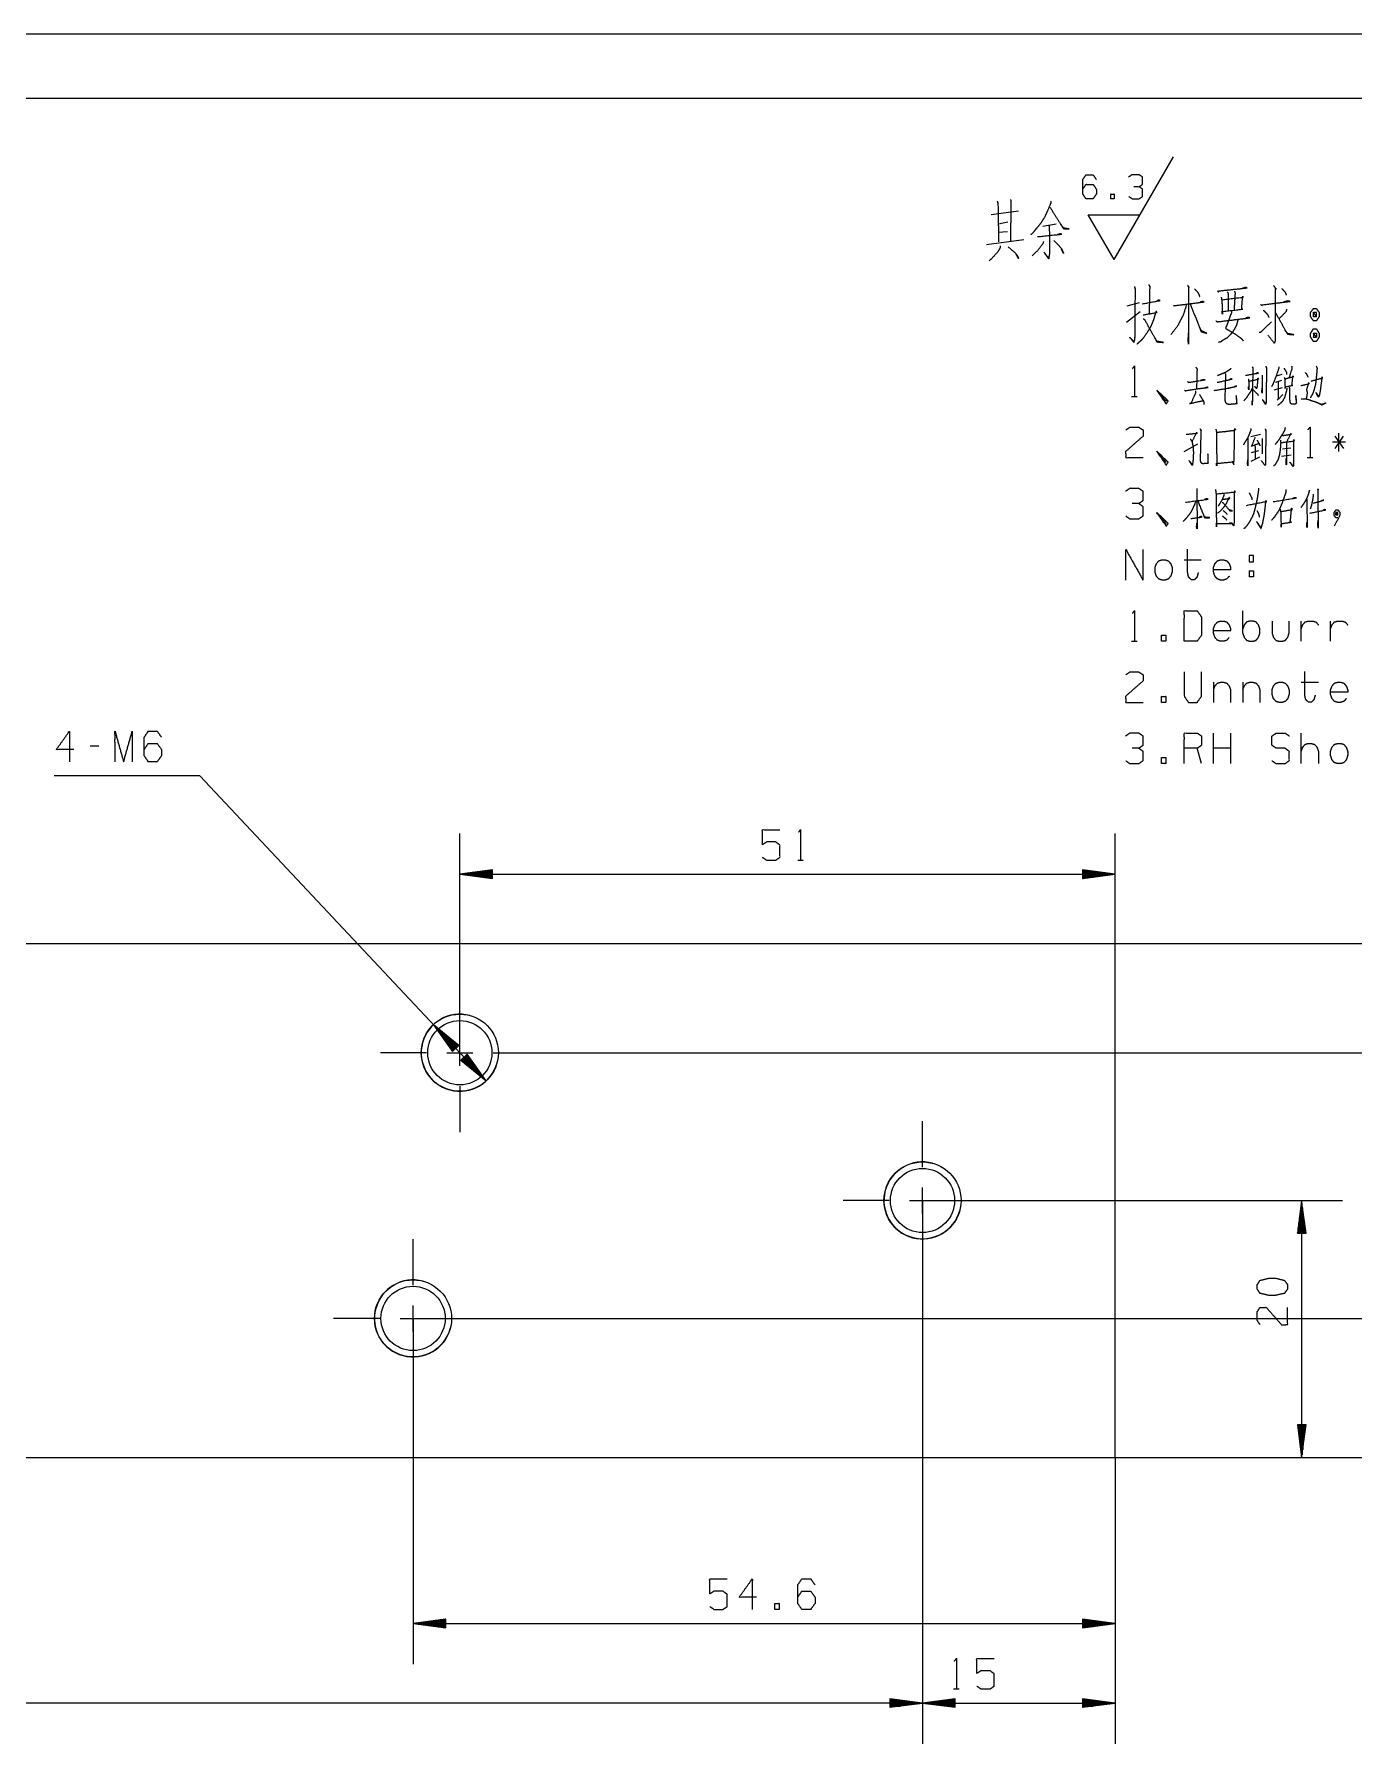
# Model space of a CAD drawing. Header units: millimetres. Extents: x 0 to 420, y 0 to 297.
# Drawn here: x 261.2 to 363.9, y 163.9 to 297 of the extents above; entities that cross this region are included whole.
import ezdxf

# ---------------------------------------------------------------- set-up
doc = ezdxf.new("R2010")
doc.units = ezdxf.units.MM
doc.layers.add('1', color=7, linetype='Continuous', true_color=0xffffff)

msp = doc.modelspace()

# ---------------------------------------------------------------- linework, layer by layer
at = {"layer": '1', "color": 132, "linetype": 'Continuous', "lineweight": 18}
for p, q in [((420, 297), (0, 297)), ((415, 292), (25, 292))]:
    msp.add_line(p, q, dxfattribs=at)
at = {"layer": '1', "color": 43, "linetype": 'Continuous', "lineweight": 18}
for p, q in [((345.26, 279.45), (349.88, 287.45)), ((343.25, 282.95), (347.28, 282.95)), ((345.26, 279.45), (343.25, 282.95))]:
    msp.add_line(p, q, dxfattribs=at)
at = {"layer": '1', "color": 95, "linetype": 'Continuous', "lineweight": 18}
for p, q in [((335.69, 282.96), (337.82, 283.26)), ((336.28, 282.25), (336.99, 282.4)), ((340.75, 282.21), (339.72, 282.03)), ((335.35, 280.64), (338.24, 281.01)), ((336.25, 281.58), (336.97, 281.65)), ((346.29, 275.86), (347.24, 276.12)), ((346.24, 274.59), (347.3, 275.41)), ((357.91, 270.42), (358.34, 270.55)), ((358.35, 269.47), (357.7, 269.3)), ((357.84, 269.92), (358.32, 270.07)), ((346.63, 268.8), (347.06, 268.8)), ((350.73, 264.51), (351.79, 265.11)), ((355.9, 265.69), (356.66, 265.86)), ((356.78, 265.54), (356.78, 264.34)), ((363.28, 265.24), (362.27, 265.24)), ((362.45, 265.71), (363.12, 264.76)), ((363.1, 265.71), (362.45, 264.76)), ((362.76, 264.51), (362.76, 265.94)), ((355.92, 263.76), (356.61, 264.11)), ((355.95, 264.44), (356.52, 264.59)), ((358.3, 264.16), (359.04, 264.26)), ((359.01, 264.79), (358.37, 264.69)), ((360.29, 264.04), (360.72, 264.04)), ((350.73, 256.09), (352.05, 256.09)), ((355.78, 255.24), (356.11, 255.24)), ((355.78, 255.24), (355.78, 254.76)), ((355.28, 250.37), (355.28, 252.12)), ((359.83, 249.75), (359.83, 251.32)), ((362.11, 249.75), (362.11, 251.32)), ((346.63, 249.75), (347.06, 249.75)), ((353, 246.56), (353, 244.99)), ((355.28, 246.56), (355.28, 244.99)), ((359.83, 246.56), (361.16, 246.56)), ((353, 240.22), (353, 242.6)), ((354.35, 240.22), (354.35, 242.6)), ((359.83, 240.22), (359.83, 242.6)), ((266.26, 241.57), (265.59, 241.57)), ((352.07, 240.22), (351.74, 241.42)), ((354.35, 241.42), (353, 241.42)), ((320.66, 232.7), (321.08, 232.7)), ((332.78, 168.2), (333.21, 168.2))]:
    msp.add_line(p, q, dxfattribs=at)
at = {"layer": '1', "color": 13, "linetype": 'Continuous', "lineweight": 18}
for p, q in [((274.12, 239.28), (262.8, 239.28)), ((296.42, 215.53), (274.12, 239.28)), ((294.36, 217.72), (294.36, 234.79)), ((345.36, 226.22), (345.36, 234.79)), ((296.9, 231.95), (294.36, 231.61)), ((294.36, 231.61), (296.9, 231.28)), ((294.36, 231.61), (345.36, 231.61)), ((296.9, 231.64), (294.56, 231.64)), ((296.9, 231.59), (294.56, 231.59)), ((296.9, 231.69), (294.94, 231.69)), ((296.9, 231.74), (295.33, 231.74)), ((296.9, 231.79), (295.71, 231.79)), ((296.9, 231.84), (296.1, 231.84)), ((296.9, 231.89), (296.49, 231.89)), ((296.9, 231.94), (296.87, 231.94)), ((296.9, 231.94), (296.87, 231.94)), ((296.9, 231.28), (296.9, 231.95)), ((342.82, 231.95), (342.82, 231.28)), ((345.36, 231.61), (342.82, 231.95)), ((342.82, 231.94), (342.85, 231.94)), ((342.82, 231.94), (342.85, 231.94)), ((342.82, 231.89), (343.24, 231.89)), ((342.82, 231.84), (343.63, 231.84)), ((342.82, 231.79), (344.01, 231.79)), ((342.82, 231.74), (344.4, 231.74)), ((342.82, 231.69), (344.78, 231.69)), ((342.82, 231.64), (345.17, 231.64)), ((342.82, 231.28), (345.36, 231.61)), ((342.82, 231.59), (345.17, 231.59)), ((296.9, 231.54), (294.94, 231.54)), ((296.9, 231.49), (295.33, 231.49)), ((296.9, 231.43), (295.71, 231.43)), ((296.9, 231.38), (296.1, 231.38)), ((296.9, 231.33), (296.49, 231.33)), ((296.9, 231.28), (296.87, 231.28)), ((296.9, 231.28), (296.87, 231.28)), ((342.82, 231.54), (344.78, 231.54)), ((342.82, 231.49), (344.4, 231.49)), ((342.82, 231.43), (344.01, 231.43)), ((342.82, 231.38), (343.63, 231.38)), ((342.82, 231.33), (343.24, 231.33)), ((342.82, 231.28), (342.85, 231.28)), ((342.82, 231.28), (342.85, 231.28)), ((345.36, 226.22), (381.18, 226.22)), ((294.29, 218.28), (292.31, 219.9)), ((292.31, 219.9), (293.8, 217.82)), ((294.03, 218.04), (292.42, 219.75)), ((294.07, 218.07), (292.46, 219.78)), ((293.99, 218), (292.65, 219.43)), ((294.1, 218.11), (292.76, 219.53)), ((293.96, 217.97), (292.88, 219.11)), ((294.14, 218.14), (293.06, 219.29)), ((293.92, 217.93), (293.1, 218.8)), ((293.88, 217.9), (293.33, 218.48)), ((294.18, 218.17), (293.36, 219.04)), ((294.21, 218.21), (293.66, 218.8)), ((293.8, 217.82), (294.29, 218.28)), ((294.25, 218.24), (293.97, 218.55)), ((294.29, 218.28), (294.27, 218.3)), ((294.29, 218.28), (294.27, 218.3)), ((293.84, 217.86), (293.56, 218.17)), ((293.81, 217.83), (293.79, 217.85)), ((293.81, 217.83), (293.79, 217.85)), ((294.92, 217.61), (294.43, 217.15)), ((294.43, 217.15), (296.42, 215.53)), ((294.44, 217.16), (294.46, 217.13)), ((294.44, 217.16), (294.46, 217.13)), ((294.47, 217.19), (294.76, 216.89)), ((294.51, 217.23), (295.06, 216.64)), ((294.55, 217.26), (295.36, 216.39)), ((294.59, 217.3), (295.66, 216.15)), ((294.62, 217.33), (295.96, 215.9)), ((294.66, 217.36), (296.27, 215.65)), ((294.7, 217.4), (296.3, 215.69)), ((294.73, 217.43), (296.08, 216)), ((294.77, 217.47), (295.85, 216.32)), ((294.81, 217.5), (295.62, 216.64)), ((294.84, 217.54), (295.39, 216.95)), ((294.88, 217.57), (295.17, 217.27)), ((294.92, 217.61), (294.94, 217.58)), ((294.92, 217.61), (294.94, 217.58)), ((296.42, 215.53), (294.92, 217.61)), ((300.54, 217.72), (373.04, 217.72)), ((330.36, 206.22), (330.36, 163.93)), ((330.36, 206.22), (330.36, 163.93)), ((330.36, 206.22), (363.04, 206.22)), ((359.86, 206.22), (359.53, 203.68)), ((359.74, 203.68), (359.74, 205.25)), ((359.79, 203.68), (359.79, 205.64)), ((359.84, 203.68), (359.84, 206.02)), ((360.2, 203.68), (359.86, 206.22)), ((359.86, 206.22), (359.86, 186.22)), ((359.89, 203.68), (359.89, 206.02)), ((359.94, 203.68), (359.94, 205.64)), ((359.99, 203.68), (359.99, 205.25)), ((359.53, 203.68), (359.53, 203.71)), ((359.53, 203.68), (359.53, 203.71)), ((359.53, 203.68), (360.2, 203.68)), ((359.59, 203.68), (359.59, 204.1)), ((359.64, 203.68), (359.64, 204.48)), ((359.69, 203.68), (359.69, 204.87)), ((360.04, 203.68), (360.04, 204.87)), ((360.09, 203.68), (360.09, 204.48)), ((360.14, 203.68), (360.14, 204.1)), ((360.19, 203.68), (360.19, 203.71)), ((360.19, 203.68), (360.19, 203.71)), ((290.72, 197.04), (290.72, 170.12)), ((290.72, 197.04), (373.04, 197.04)), ((290.72, 197.04), (372.9, 197.04)), ((359.53, 188.76), (359.53, 188.73)), ((359.53, 188.76), (359.53, 188.73)), ((359.53, 188.76), (359.86, 186.22)), ((360.2, 188.76), (359.53, 188.76)), ((359.59, 188.76), (359.59, 188.34)), ((359.64, 188.76), (359.64, 187.95)), ((359.69, 188.76), (359.69, 187.57)), ((359.74, 188.76), (359.74, 187.18)), ((359.79, 188.76), (359.79, 186.8)), ((359.84, 188.76), (359.84, 186.41)), ((359.86, 186.22), (360.2, 188.76)), ((359.89, 188.76), (359.89, 186.41)), ((359.94, 188.76), (359.94, 186.8)), ((359.99, 188.76), (359.99, 187.18)), ((360.04, 188.76), (360.04, 187.57)), ((360.09, 188.76), (360.09, 187.95)), ((360.14, 188.76), (360.14, 188.34)), ((360.19, 188.76), (360.19, 188.73)), ((360.19, 188.76), (360.19, 188.73)), ((345.36, 186.22), (345.36, 170.12)), ((345.36, 186.22), (345.36, 163.93)), ((345.36, 186.22), (372.9, 186.22)), ((345.36, 186.22), (363.04, 186.22)), ((345.36, 186.22), (381.18, 186.22)), ((293.26, 173.63), (290.72, 173.3)), ((290.72, 173.3), (293.26, 172.96)), ((290.72, 173.3), (345.36, 173.3)), ((293.26, 173.32), (290.91, 173.32)), ((293.26, 173.27), (290.91, 173.27)), ((293.26, 173.37), (291.3, 173.37)), ((293.26, 173.22), (291.3, 173.22)), ((293.26, 173.42), (291.68, 173.42)), ((293.26, 173.17), (291.68, 173.17)), ((293.26, 173.47), (292.07, 173.47)), ((293.26, 173.12), (292.07, 173.12)), ((293.26, 173.52), (292.45, 173.52)), ((293.26, 173.07), (292.45, 173.07)), ((293.26, 173.58), (292.84, 173.58)), ((293.26, 173.02), (292.84, 173.02)), ((293.26, 173.63), (293.23, 173.63)), ((293.26, 173.63), (293.23, 173.63)), ((293.26, 172.96), (293.26, 173.63)), ((342.82, 173.63), (342.85, 173.63)), ((342.82, 173.63), (342.85, 173.63)), ((342.82, 173.63), (342.82, 172.96)), ((345.36, 173.3), (342.82, 173.63)), ((342.82, 173.58), (343.24, 173.58)), ((342.82, 173.52), (343.63, 173.52)), ((342.82, 173.47), (344.01, 173.47)), ((342.82, 173.42), (344.4, 173.42)), ((342.82, 173.37), (344.78, 173.37)), ((342.82, 173.32), (345.17, 173.32)), ((342.82, 172.96), (345.36, 173.3)), ((342.82, 173.27), (345.17, 173.27)), ((342.82, 173.22), (344.78, 173.22)), ((342.82, 173.17), (344.4, 173.17)), ((342.82, 173.12), (344.01, 173.12)), ((342.82, 173.07), (343.63, 173.07)), ((342.82, 173.02), (343.24, 173.02)), ((293.26, 172.97), (293.23, 172.97)), ((293.26, 172.97), (293.23, 172.97)), ((342.82, 172.97), (342.85, 172.97)), ((342.82, 172.97), (342.85, 172.97)), ((330.36, 167.1), (183.36, 167.1)), ((327.82, 167.44), (327.82, 166.77)), ((330.36, 167.1), (327.82, 167.44)), ((327.82, 167.43), (327.85, 167.43)), ((327.82, 167.43), (327.85, 167.43)), ((327.82, 167.38), (328.24, 167.38)), ((327.82, 167.33), (328.63, 167.33)), ((327.82, 167.28), (329.01, 167.28)), ((327.82, 167.23), (329.4, 167.23)), ((327.82, 167.18), (329.78, 167.18)), ((327.82, 167.13), (330.17, 167.13)), ((327.82, 166.77), (330.36, 167.1)), ((327.82, 167.08), (330.17, 167.08)), ((327.82, 167.03), (329.78, 167.03)), ((327.82, 166.98), (329.4, 166.98)), ((327.82, 166.93), (329.01, 166.93)), ((327.82, 166.87), (328.63, 166.87)), ((327.82, 166.82), (328.24, 166.82)), ((327.82, 166.77), (327.85, 166.77)), ((327.82, 166.77), (327.85, 166.77)), ((332.9, 167.44), (330.36, 167.1)), ((330.36, 167.1), (332.9, 166.77)), ((330.36, 167.1), (345.36, 167.1)), ((332.9, 167.13), (330.56, 167.13)), ((332.9, 167.08), (330.56, 167.08)), ((332.9, 167.18), (330.94, 167.18)), ((332.9, 167.03), (330.94, 167.03)), ((332.9, 167.23), (331.33, 167.23)), ((332.9, 166.98), (331.33, 166.98)), ((332.9, 167.28), (331.71, 167.28)), ((332.9, 166.93), (331.71, 166.93)), ((332.9, 167.33), (332.1, 167.33)), ((332.9, 166.87), (332.1, 166.87)), ((332.9, 167.38), (332.49, 167.38)), ((332.9, 166.82), (332.49, 166.82)), ((332.9, 167.43), (332.87, 167.43)), ((332.9, 167.43), (332.87, 167.43)), ((332.9, 166.77), (332.87, 166.77)), ((332.9, 166.77), (332.87, 166.77)), ((332.9, 166.77), (332.9, 167.44)), ((342.82, 167.44), (342.82, 166.77)), ((345.36, 167.1), (342.82, 167.44)), ((342.82, 167.43), (342.85, 167.43)), ((342.82, 167.43), (342.85, 167.43)), ((342.82, 167.38), (343.24, 167.38)), ((342.82, 167.33), (343.63, 167.33)), ((342.82, 167.28), (344.01, 167.28)), ((342.82, 167.23), (344.4, 167.23)), ((342.82, 167.18), (344.78, 167.18)), ((342.82, 167.13), (345.17, 167.13)), ((342.82, 166.77), (345.36, 167.1)), ((342.82, 167.08), (345.17, 167.08)), ((342.82, 167.03), (344.78, 167.03)), ((342.82, 166.98), (344.4, 166.98)), ((342.82, 166.93), (344.01, 166.93)), ((342.82, 166.87), (343.63, 166.87)), ((342.82, 166.82), (343.24, 166.82)), ((342.82, 166.77), (342.85, 166.77)), ((342.82, 166.77), (342.85, 166.77))]:
    msp.add_line(p, q, dxfattribs=at)
at = {"layer": '1', "color": 30, "linetype": 'Continuous', "lineweight": 25}
for p, q in [((159.28, 226.22), (345.36, 226.22)), ((345.36, 186.22), (345.36, 226.22)), ((159.28, 186.22), (345.36, 186.22))]:
    msp.add_line(p, q, dxfattribs=at)
at = {"layer": '1', "color": 252, "linetype": 'Continuous', "lineweight": 18}
for p, q in [((294.36, 220.31), (294.36, 223.89)), ((294.36, 216.71), (294.36, 218.72)), ((291.77, 217.72), (288.19, 217.72)), ((293.36, 217.72), (295.37, 217.72)), ((296.95, 217.72), (300.54, 217.72)), ((294.36, 215.13), (294.36, 211.54)), ((330.36, 208.81), (330.36, 212.39)), ((330.36, 205.21), (330.36, 207.22)), ((327.77, 206.22), (324.19, 206.22)), ((329.36, 206.22), (331.37, 206.22)), ((332.95, 206.22), (336.54, 206.22)), ((330.36, 203.63), (330.36, 200.04)), ((290.72, 199.63), (290.72, 203.21)), ((288.13, 197.04), (284.54, 197.04)), ((289.71, 197.04), (291.72, 197.04)), ((290.72, 196.03), (290.72, 198.04)), ((293.31, 197.04), (296.89, 197.04)), ((290.72, 194.45), (290.72, 190.86))]:
    msp.add_line(p, q, dxfattribs=at)
at = {"layer": '1', "color": 30, "linetype": 'Continuous', "lineweight": 25}
for centre, radius in [((294.36, 217.72), 3), ((294.36, 217.72), 2.5), ((330.36, 206.22), 3), ((330.36, 206.22), 2.5), ((290.72, 197.04), 3), ((290.72, 197.04), 2.5)]:
    msp.add_circle(centre, radius, dxfattribs=at)
at = {"layer": '1', "color": 30, "linetype": 'Continuous', "lineweight": 13}
for centre in [(294.36, 217.72), (330.36, 206.22), (290.72, 197.04)]:
    msp.add_arc(centre, 3, 75, 345, dxfattribs=at)
at = {"layer": '1', "color": 43, "linetype": 'Continuous', "lineweight": 18}
for points, knots in [([(342.83, 284.93), (343.08, 285.31), (343.63, 285.31), (343.89, 284.93), (343.89, 284.56), (343.63, 284.19), (343.08, 284.19), (342.83, 284.56), (342.83, 285.68), (343.08, 286.06), (343.63, 286.06), (343.89, 285.68)], [0, 0, 0.076963, 0.169763, 0.248074, 0.312018, 0.39033, 0.48313, 0.560092, 0.751926, 0.828889, 0.921689, 1, 1]), ([(347.21, 285.13), (347.48, 285.31), (347.48, 285.88), (347.21, 286.06), (346.67, 286.06), (346.4, 285.88)], [0, 0, 0.153872, 0.429849, 0.583721, 0.846128, 1, 1]), ([(346.42, 284.36), (346.67, 284.19), (347.21, 284.19), (347.48, 284.36), (347.48, 284.93), (347.21, 285.13), (346.81, 285.13)], [0, 0, 0.12412, 0.343693, 0.472448, 0.703377, 0.836727, 1, 1]), ([(345.01, 284.19), (345.28, 284.19), (345.28, 284.56), (345.01, 284.56), (345.01, 284.19)], [0, 0, 0.207084, 0.5, 0.707084, 1, 1])]:
    msp.add_open_spline(points, degree=1, knots=knots, dxfattribs=at)
at = {"layer": '1', "color": 95, "linetype": 'Continuous', "lineweight": 18}
for points, knots in [([(336.17, 284.01), (336.23, 283.83), (336.28, 280.83)], [0, 0, 0.060983, 1, 1]), ([(337.21, 284.13), (337.23, 284.01), (337.21, 280.9)], [0, 0, 0.0358, 1, 1]), ([(340.36, 284.01), (340.33, 283.83), (340.09, 283.26), (339.85, 282.74), (339.56, 282.29), (339.22, 281.88), (338.95, 281.54), (338.79, 281.39)], [0, 0, 0.061112, 0.258303, 0.444408, 0.61746, 0.790939, 0.929446, 1, 1]), ([(340.28, 283.53), (341.34, 281.84), (341.76, 281.84), (341.34, 281.91), (341.1, 282.21)], [0, 0, 0.616788, 0.748065, 0.881378, 1, 1]), ([(339.77, 280.86), (339.72, 280.68), (339.32, 280.15), (338.9, 279.74)], [0, 0, 0.134833, 0.590567, 1, 1]), ([(339.3, 281.24), (341.18, 281.43), (341.1, 281.46), (340.83, 281.39)], [0, 0, 0.838832, 0.877817, 1, 1]), ([(340.22, 282.1), (340.25, 280.08), (340.22, 279.78), (340.17, 279.51), (339.8, 280.04), (340.17, 279.59)], [0, 0, 0.530094, 0.608923, 0.679019, 0.847313, 1, 1]), ([(340.59, 280.94), (340.99, 280.53), (341.2, 280.26), (341.34, 279.93), (341.15, 280.3)], [0, 0, 0.338741, 0.538268, 0.752632, 1, 1]), ([(336.41, 280.53), (336.41, 280.38), (336.2, 280.04), (335.72, 279.51), (335.54, 279.36)], [0, 0, 0.100222, 0.366547, 0.84056, 1, 1]), ([(337.02, 280.45), (337.55, 280), (337.76, 279.74), (337.82, 279.55), (337.63, 279.89)], [0, 0, 0.431171, 0.640397, 0.761202, 1, 1]), ([(346.85, 277.36), (346.9, 277.17), (346.87, 273.46), (346.85, 273.2), (346.79, 273.01), (346.48, 273.42), (346.79, 273.09)], [0, 0, 0.036415, 0.730247, 0.779557, 0.81597, 0.913322, 1, 1]), ([(347.96, 277.51), (348.07, 277.32), (348.04, 277.36), (347.99, 275.26)], [0, 0, 0.091198, 0.110644, 1, 1]), ([(350.98, 277.47), (351.08, 277.29), (351.06, 277.36), (351.06, 272.9), (351.03, 273.16), (351.06, 273.76)], [0, 0, 0.038316, 0.05247, 0.846241, 0.89317, 1, 1]), ([(351.53, 277.17), (351.75, 276.95), (351.85, 276.76), (351.93, 276.57)], [0, 0, 0.424578, 0.720345, 1, 1]), ([(353.31, 277.02), (353.38, 276.95), (353.46, 277.02), (355.61, 277.25), (355.51, 277.29), (355.24, 277.21)], [0, 0, 0.039524, 0.079048, 0.859721, 0.900386, 1, 1]), ([(354.07, 276.95), (354.15, 276.8), (354.15, 275.45)], [0, 0, 0.11172, 1, 1]), ([(354.63, 276.99), (354.68, 276.84), (354.6, 275.52)], [0, 0, 0.107933, 1, 1]), ([(357.67, 277.44), (357.89, 277.14), (357.81, 277.17), (357.81, 273.69), (357.81, 273.16), (357.73, 272.94), (357.25, 273.57)], [0, 0, 0.066764, 0.082744, 0.716512, 0.81192, 0.855288, 1, 1]), ([(358.31, 277.21), (358.58, 276.91), (358.66, 276.69)], [0, 0, 0.626515, 1, 1]), ([(347.46, 276.01), (348.86, 276.27), (348.73, 276.31), (348.6, 276.24)], [0, 0, 0.831307, 0.911411, 1, 1]), ([(350.9, 275.94), (350.66, 275.19), (350.63, 275.11), (350.45, 274.77), (350.21, 274.29), (349.68, 273.61)], [0, 0, 0.296669, 0.326658, 0.471845, 0.676437, 1, 1]), ([(349.89, 275.86), (352.25, 276.16), (352.14, 276.2), (351.93, 276.12)], [0, 0, 0.875765, 0.917177, 1, 1]), ([(351.19, 276.01), (352.04, 273.84), (352.49, 273.72), (352.06, 273.91), (351.91, 274.21)], [0, 0, 0.648054, 0.777, 0.905743, 1, 1]), ([(353.6, 276.54), (353.65, 276.27), (353.7, 275.19), (353.65, 275.41), (355.29, 275.6), (355.19, 275.6), (355.27, 276.61), (355.29, 276.5), (353.68, 276.31)], [0, 0, 0.043847, 0.222119, 0.259969, 0.530854, 0.548217, 0.714509, 0.733432, 1, 1]), ([(356.67, 275.97), (356.75, 275.9), (356.83, 275.94), (358.95, 276.2), (358.79, 276.24), (358.47, 276.16)], [0, 0, 0.0387, 0.06983, 0.826421, 0.884281, 1, 1]), ([(356.88, 275.52), (357.2, 275.19), (357.3, 274.96)], [0, 0, 0.650923, 1, 1]), ([(358.68, 275.6), (358.66, 275.41), (358.1, 274.85)], [0, 0, 0.19306, 1, 1]), ([(361.01, 275.64), (360.77, 275.64), (360.56, 275.34), (360.56, 275), (360.77, 274.7), (361.01, 274.7), (361.22, 275), (361.22, 275.34), (361.01, 275.64)], [0, 0, 0.091011, 0.231141, 0.359861, 0.499991, 0.591002, 0.731141, 0.859861, 1, 1]), ([(347.54, 275.15), (348.6, 275.34), (348.54, 275.45), (348.46, 275.22), (348.36, 274.85), (348.23, 274.51), (348.12, 274.25), (347.85, 273.8), (347.51, 273.31), (347.32, 273.12), (347.19, 273.01), (347.03, 272.86)], [0, 0, 0.253335, 0.282591, 0.338729, 0.430406, 0.515703, 0.5823, 0.705162, 0.845606, 0.907671, 0.948565, 1, 1]), ([(347.54, 274.85), (347.62, 274.81), (348.6, 273.05), (349.1, 273.01), (348.62, 273.09), (348.46, 273.31)], [0, 0, 0.026103, 0.624864, 0.77481, 0.918203, 1, 1]), ([(353.17, 274.7), (353.28, 274.62), (353.36, 274.62), (355.82, 274.92), (355.69, 274.96), (355.48, 274.89)], [0, 0, 0.042499, 0.068527, 0.881302, 0.926389, 1, 1]), ([(354.9, 274.77), (354.79, 274.36), (354.66, 274.1), (354.5, 273.84), (354.31, 273.61), (354.05, 273.35), (353.76, 273.2), (353.57, 273.05), (353.38, 273.01)], [0, 0, 0.174012, 0.294161, 0.419571, 0.538732, 0.69116, 0.825159, 0.922647, 1, 1]), ([(354.39, 275.41), (354.39, 275.3), (353.94, 274.1), (354.13, 273.99), (354.63, 273.69), (355.03, 273.42), (355.21, 273.27), (355.32, 273.12)], [0, 0, 0.036334, 0.450296, 0.520381, 0.709724, 0.863606, 0.940675, 1, 1]), ([(356.56, 273.8), (356.67, 273.8), (357.52, 274.62)], [0, 0, 0.082238, 1, 1]), ([(357.81, 275.34), (358.76, 273.65), (359.24, 273.61), (358.79, 273.69), (358.55, 273.95)], [0, 0, 0.600404, 0.748643, 0.89014, 1, 1]), ([(360.77, 275), (361.01, 275), (360.77, 275.34), (360.77, 275)], [0, 0, 0.241169, 0.658908, 1, 1]), ([(361.01, 275), (361.01, 275.34), (360.77, 275.34)], [0, 0, 0.585806, 1, 1]), ([(361.22, 273.72), (361.01, 274.06), (360.77, 274.06), (360.56, 273.72), (360.56, 273.42), (360.77, 273.09), (361.01, 273.09), (361.22, 273.42), (361.22, 273.72)], [0, 0, 0.1492, 0.238515, 0.387707, 0.5, 0.649192, 0.738507, 0.887707, 1, 1]), ([(361.01, 273.72), (360.77, 273.72), (361.01, 273.42), (361.01, 273.72)], [0, 0, 0.258816, 0.674596, 1, 1]), ([(360.77, 273.72), (360.77, 273.42), (361.01, 273.42)], [0, 0, 0.556988, 1, 1]), ([(346.71, 270.97), (346.85, 271.17), (346.85, 268.8)], [0, 0, 0.093493, 1, 1]), ([(351.63, 271.07), (351.75, 270.92), (351.72, 270.95), (351.68, 269.37)], [0, 0, 0.107239, 0.131115, 1, 1]), ([(353.29, 269.92), (353.38, 269.92), (354.44, 270.15), (354.37, 270.17), (354.22, 270.1)], [0, 0, 0.062766, 0.832998, 0.886269, 1, 1]), ([(354.35, 270.97), (354.31, 270.92), (354.21, 270.85), (353.92, 270.67), (353.64, 270.55), (353.31, 270.42)], [0, 0, 0.051391, 0.160431, 0.439624, 0.699195, 1, 1]), ([(353.91, 270.6), (353.94, 270.5), (353.89, 268.97), (353.89, 268.5), (353.92, 268.37), (353.99, 268.27), (354.12, 268.22), (354.22, 268.2), (354.83, 268.25), (354.77, 268.87), (354.79, 268.25), (354.68, 268.22)], [0, 0, 0.023228, 0.357398, 0.461423, 0.48987, 0.51669, 0.545916, 0.569775, 0.701841, 0.839205, 0.976132, 1, 1]), ([(355.49, 270.45), (356.5, 270.62), (356.41, 270.65), (356.34, 270.6)], [0, 0, 0.85142, 0.927903, 1, 1]), ([(355.71, 270.15), (355.74, 269.95), (355.76, 269.32), (355.72, 269.45), (355.74, 269.57)], [0, 0, 0.187284, 0.763817, 0.883594, 1, 1]), ([(355.74, 269.97), (356.52, 270.17), (356.45, 270.22), (356.43, 270.05), (356.41, 269.77), (356.39, 269.6), (356.38, 269.52), (356.34, 269.42), (356.22, 269.57), (356.36, 269.45)], [0, 0, 0.385451, 0.427017, 0.511447, 0.643728, 0.728158, 0.765155, 0.816061, 0.909396, 1, 1]), ([(356.02, 271.1), (356.08, 271.02), (356.06, 271.05), (356.02, 268.15), (356.01, 268.27), (356.02, 268.47)], [0, 0, 0.027426, 0.036573, 0.902374, 0.940059, 1, 1]), ([(356.78, 270.45), (356.8, 270.35), (356.78, 269.05), (356.77, 269.2), (356.78, 269.47)], [0, 0, 0.055544, 0.766657, 0.849274, 1, 1]), ([(357.07, 271.15), (357.14, 271), (357.12, 271.02), (357.1, 268.37), (357.07, 268.22), (357.05, 268.17), (356.82, 268.55), (357.05, 268.22)], [0, 0, 0.042614, 0.050476, 0.73147, 0.771074, 0.7847, 0.897718, 1, 1]), ([(358.09, 271.12), (358.07, 270.95), (357.81, 270.22), (357.63, 269.77), (357.52, 269.57)], [0, 0, 0.106102, 0.571782, 0.863437, 1, 1]), ([(358.49, 271), (358.67, 270.7), (358.69, 270.62), (358.69, 270.5)], [0, 0, 0.632771, 0.772839, 1, 1]), ([(358.51, 270.27), (358.55, 270.15), (358.57, 269.42), (358.57, 269.55), (359.17, 269.67), (359.1, 269.65), (359.18, 270.42), (359.2, 270.32), (358.55, 270.15)], [0, 0, 0.040248, 0.26495, 0.303679, 0.493859, 0.517092, 0.758777, 0.790241, 1, 1]), ([(359.08, 271.15), (359.1, 270.97), (358.88, 270.25)], [0, 0, 0.188884, 1, 1]), ([(360.12, 270.67), (360.21, 270.6), (360.29, 270.45), (360.35, 270.3)], [0, 0, 0.258086, 0.645744, 1, 1]), ([(361, 271.15), (361.07, 270.97), (361.05, 270.92), (361.02, 270.47), (360.98, 270.2), (360.97, 269.97), (360.93, 269.72), (360.86, 269.47), (360.81, 269.27), (360.74, 269.07), (360.65, 268.9), (360.54, 268.7)], [0, 0, 0.074031, 0.094824, 0.271853, 0.38058, 0.469099, 0.568113, 0.669997, 0.751142, 0.834341, 0.91122, 1, 1]), ([(360.59, 270), (361.5, 270.25), (361.44, 270.32), (361.41, 270.12), (361.42, 270.15), (361.32, 269.35), (361.27, 269.07), (361.23, 268.87), (361.19, 268.8), (361.16, 268.75), (360.98, 269.1), (361.18, 268.8)], [0, 0, 0.271543, 0.298211, 0.357168, 0.366054, 0.60031, 0.681605, 0.740556, 0.764632, 0.782407, 0.896225, 1, 1]), ([(348.72, 269.07), (349.32, 268.45), (349.18, 268.45), (348.58, 269.3), (349.32, 268.22), (349.48, 268.45), (348.58, 269.3)], [0, 0, 0.178024, 0.207055, 0.420793, 0.68903, 0.745609, 1, 1]), ([(350.75, 269.3), (350.82, 269.22), (350.85, 269.25), (351.72, 269.4), (352.58, 269.5), (352.51, 269.52), (352.3, 269.45)], [0, 0, 0.046908, 0.066611, 0.466683, 0.863487, 0.897615, 1, 1]), ([(350.99, 269.97), (351.05, 269.9), (350.99, 269.95), (351.06, 269.9), (352.35, 270.1), (352.25, 270.1), (352, 270.05)], [0, 0, 0.047942, 0.085982, 0.131187, 0.812834, 0.868194, 1, 1]), ([(351.59, 269.25), (351.61, 269.1), (351.24, 268.25), (351.15, 268.25), (352.16, 268.47)], [0, 0, 0.068671, 0.490412, 0.530603, 1, 1]), ([(351.91, 268.95), (352.16, 268.55), (352.23, 268.42), (352.25, 268.3), (352.25, 268.17)], [0, 0, 0.54362, 0.709595, 0.85553, 1, 1]), ([(353.06, 269.27), (354.15, 269.45), (354.17, 269.45), (354.81, 269.6), (354.72, 269.6), (354.6, 269.55)], [0, 0, 0.554043, 0.562878, 0.88926, 0.933389, 1, 1]), ([(356.04, 269.5), (355.88, 269.17), (355.72, 268.95), (355.58, 268.72), (355.37, 268.47)], [0, 0, 0.293947, 0.517795, 0.733665, 1, 1]), ([(356.08, 269.32), (356.41, 269), (356.48, 268.87)], [0, 0, 0.764948, 1, 1]), ([(358.02, 269.92), (358.02, 268.6), (357.96, 268.52), (358.41, 268.95)], [0, 0, 0.652734, 0.69798, 1, 1]), ([(358.71, 269.45), (358.71, 269.37), (358.58, 268.9), (358.53, 268.72), (358.46, 268.6), (358.39, 268.45), (358.25, 268.3), (358, 268.1)], [0, 0, 0.047391, 0.357576, 0.473131, 0.563878, 0.668671, 0.798954, 1, 1]), ([(358.88, 269.52), (358.92, 269.45), (358.92, 268.55), (358.94, 268.42), (358.97, 268.3), (359.04, 268.25), (359.13, 268.22), (359.31, 268.22), (359.43, 268.25), (359.47, 268.3), (359.4, 268.87), (359.45, 268.27)], [0, 0, 0.027977, 0.331682, 0.37428, 0.418121, 0.447348, 0.478332, 0.537985, 0.58057, 0.601236, 0.796738, 1, 1]), ([(359.8, 269.65), (359.82, 269.65), (360.45, 269.8), (360.4, 269.87), (360.24, 269.35), (360.24, 269.3), (360.29, 269.12), (360.29, 269.02), (360.21, 268.62)], [0, 0, 0.008593, 0.32682, 0.37154, 0.638572, 0.662911, 0.75192, 0.800599, 1, 1]), ([(359.83, 268.62), (360.06, 268.62), (360.28, 268.6), (360.45, 268.55), (360.66, 268.47), (360.91, 268.4), (361.14, 268.3), (361.34, 268.2), (361.44, 268.15), (361.74, 268.3), (361.71, 268.27), (361.44, 268.17), (361.28, 268.22)], [0, 0, 0.090955, 0.175486, 0.248207, 0.337251, 0.439612, 0.538808, 0.625351, 0.671758, 0.804692, 0.821827, 0.933991, 1, 1]), ([(346.18, 266.19), (346.49, 266.41), (347.18, 266.41), (347.52, 266.19), (347.52, 265.71), (346.16, 264.51), (346.18, 264.04), (347.52, 264.04)], [0, 0, 0.069694, 0.192978, 0.265273, 0.350228, 0.674739, 0.759753, 1, 1]), ([(351.95, 266.29), (352.04, 266.16), (352.02, 266.19), (351.97, 264.01), (351.97, 263.84), (351.98, 263.71), (352.02, 263.66), (352.07, 263.61), (352.18, 263.59), (352.5, 263.61), (352.57, 263.61), (352.6, 263.64), (352.57, 264.34), (352.57, 263.61)], [0, 0, 0.032138, 0.038563, 0.495376, 0.53212, 0.558626, 0.571483, 0.586782, 0.609666, 0.676667, 0.691519, 0.700608, 0.847774, 1, 1]), ([(353.18, 266.26), (353.23, 266.04), (353.25, 263.99), (353.25, 263.41), (353.22, 263.59), (354.49, 263.71), (354.44, 263.74), (354.58, 263.51), (354.6, 263.86), (354.61, 264.31), (354.63, 264.89), (354.65, 266.29), (354.72, 266.21), (354.56, 266.14), (353.92, 266.06), (353.89, 266.06), (353.25, 265.99)], [0, 0, 0.025658, 0.253201, 0.31702, 0.336836, 0.47876, 0.485264, 0.514759, 0.553655, 0.60364, 0.667492, 0.822893, 0.834334, 0.85385, 0.924965, 0.928889, 1, 1]), ([(355.92, 266.31), (355.9, 266.16), (355.79, 265.89), (355.67, 265.61), (355.51, 265.34), (355.33, 265.04)], [0, 0, 0.106862, 0.315429, 0.528797, 0.7536, 1, 1]), ([(357.01, 266.29), (357.1, 266.14), (357.07, 266.19), (357.05, 263.76), (357.05, 263.51), (357.01, 263.44), (356.73, 263.81)], [0, 0, 0.050272, 0.067954, 0.768241, 0.840431, 0.864371, 1, 1]), ([(358.57, 266.39), (358.53, 266.16), (358.34, 265.81), (358.3, 265.79), (358.12, 265.46), (357.93, 265.24), (357.79, 265.06)], [0, 0, 0.145649, 0.401693, 0.429375, 0.665953, 0.856114, 1, 1]), ([(360.36, 266.21), (360.51, 266.41), (360.51, 264.04)], [0, 0, 0.093489, 1, 1]), ([(350.87, 265.86), (351.74, 265.94), (351.68, 265.99), (351.33, 265.29), (351.22, 265.49)], [0, 0, 0.445178, 0.482485, 0.884077, 1, 1]), ([(351.33, 265.29), (351.36, 265.11), (351.42, 264.86), (351.42, 264.64), (351.44, 264.41), (351.42, 264.16), (351.42, 263.96), (351.38, 263.61), (351.36, 263.49), (351.35, 263.44), (351.1, 263.81), (351.35, 263.49)], [0, 0, 0.065536, 0.159353, 0.241946, 0.324793, 0.416789, 0.490208, 0.61934, 0.665679, 0.685149, 0.850064, 1, 1]), ([(355.67, 265.61), (355.67, 263.41), (355.65, 263.59), (355.67, 263.89)], [0, 0, 0.821993, 0.887711, 1, 1]), ([(356.24, 265.64), (355.97, 264.96), (355.94, 264.94), (356.54, 265.14)], [0, 0, 0.517324, 0.548204, 1, 1]), ([(356.22, 264.96), (356.25, 264.79), (356.24, 263.94)], [0, 0, 0.173549, 1, 1]), ([(356.39, 265.39), (356.57, 265.09), (356.61, 264.96)], [0, 0, 0.728304, 1, 1]), ([(358.21, 265.41), (358.23, 265.19), (358.19, 264.64), (358.12, 264.21), (358.03, 263.91), (357.91, 263.69), (357.79, 263.49), (357.68, 263.39)], [0, 0, 0.104579, 0.359956, 0.559586, 0.704509, 0.823491, 0.932461, 1, 1]), ([(358.25, 265.21), (359.31, 265.34), (359.24, 265.44), (359.22, 263.66), (359.22, 263.46), (359.2, 263.34), (358.94, 263.69), (359.18, 263.39)], [0, 0, 0.259214, 0.288942, 0.719827, 0.768377, 0.79902, 0.905601, 1, 1]), ([(358.34, 265.79), (358.39, 265.76), (359.08, 265.86), (359.02, 265.91), (358.69, 265.26), (358.67, 263.49), (358.64, 263.64), (358.67, 264.01)], [0, 0, 0.01517, 0.195362, 0.21422, 0.403489, 0.862694, 0.902557, 1, 1]), ([(348.72, 264.31), (349.32, 263.69), (349.18, 263.69), (348.58, 264.54), (349.32, 263.46), (349.48, 263.69), (348.58, 264.54)], [0, 0, 0.178024, 0.207055, 0.420793, 0.68903, 0.745609, 1, 1]), ([(347.18, 260.47), (347.52, 260.7), (347.52, 261.42), (347.18, 261.65), (346.49, 261.65), (346.16, 261.42)], [0, 0, 0.153872, 0.429851, 0.583723, 0.846122, 1, 1]), ([(350.82, 260.57), (352.57, 260.8), (352.5, 260.85), (352.27, 260.77)], [0, 0, 0.843097, 0.884493, 1, 1]), ([(351.7, 261.65), (351.72, 259.6), (351.72, 258.5), (351.68, 258.65), (351.72, 258.97)], [0, 0, 0.564586, 0.867525, 0.909967, 1, 1]), ([(353.16, 261.55), (353.2, 261.22), (353.23, 258.65), (353.22, 258.92), (354.47, 258.92), (354.38, 258.95), (354.21, 258.92)], [0, 0, 0.069513, 0.617088, 0.675682, 0.942515, 0.962047, 1, 1]), ([(353.22, 261.22), (354.7, 261.37), (354.65, 261.45), (354.61, 261.22), (354.6, 258.97), (354.58, 258.72), (354.45, 258.92)], [0, 0, 0.328131, 0.348329, 0.398411, 0.89318, 0.948288, 1, 1]), ([(353.71, 260.82), (353.78, 260.8), (354.28, 260.87), (354.22, 260.95), (353.99, 260.47), (353.82, 260.22), (353.66, 260.02), (353.5, 259.85), (353.32, 259.72)], [0, 0, 0.033932, 0.260452, 0.302021, 0.540806, 0.679362, 0.795007, 0.902033, 1, 1]), ([(353.8, 261.2), (353.8, 261.07), (353.64, 260.7), (353.45, 260.4), (353.36, 260.27)], [0, 0, 0.119851, 0.51044, 0.853195, 1, 1]), ([(356.5, 261.67), (356.5, 261.52), (356.43, 261.05), (356.38, 260.75), (356.29, 260.35), (356.2, 259.97), (356.11, 259.67), (356.01, 259.42), (355.86, 259.15), (355.72, 258.92), (355.58, 258.72), (355.42, 258.55), (355.35, 258.5)], [0, 0, 0.043385, 0.1823, 0.270421, 0.388916, 0.50036, 0.590823, 0.669378, 0.758828, 0.835694, 0.90654, 0.974953, 1, 1]), ([(356.02, 260.75), (356.01, 260.87), (355.79, 261.3)], [0, 0, 0.209959, 1, 1]), ([(358.64, 261.57), (358.62, 261.32), (358.46, 260.85), (358.3, 260.42), (358.11, 259.97), (357.88, 259.62), (357.7, 259.37), (357.52, 259.17)], [0, 0, 0.093265, 0.279666, 0.448534, 0.630947, 0.786745, 0.900676, 1, 1]), ([(357.65, 260.62), (359.45, 260.9), (359.33, 260.92), (359.17, 260.85)], [0, 0, 0.857887, 0.917268, 1, 1]), ([(360.47, 261.52), (360.38, 261.2), (360.26, 260.9), (360.12, 260.62), (359.98, 260.4), (359.8, 260.15)], [0, 0, 0.218353, 0.428738, 0.629223, 0.801504, 1, 1]), ([(360.26, 260.82), (360.28, 259.32), (360.28, 258.6), (360.26, 258.75), (360.28, 259.02)], [0, 0, 0.565712, 0.83912, 0.89608, 1, 1]), ([(360.77, 261.2), (360.72, 260.8), (360.65, 260.45), (360.58, 260.2), (360.52, 260.05)], [0, 0, 0.342095, 0.644841, 0.865103, 1, 1]), ([(361.11, 261.62), (361.16, 261.52), (361.12, 261.57), (361.14, 258.57), (361.12, 258.8), (361.14, 259.17)], [0, 0, 0.029977, 0.046195, 0.840789, 0.900566, 1, 1]), ([(346.18, 259.5), (346.49, 259.27), (347.18, 259.27), (347.52, 259.5), (347.52, 260.22), (347.18, 260.47), (346.67, 260.47)], [0, 0, 0.124124, 0.343691, 0.472447, 0.703379, 0.836733, 1, 1]), ([(348.72, 259.55), (349.32, 258.92), (349.18, 258.92), (348.58, 259.77), (349.32, 258.7), (349.48, 258.92), (348.58, 259.77)], [0, 0, 0.178024, 0.207055, 0.420793, 0.68903, 0.745609, 1, 1]), ([(351.63, 260.65), (351.44, 260.2), (351.26, 259.82), (351.06, 259.55), (350.83, 259.27), (350.64, 259.07)], [0, 0, 0.260908, 0.481557, 0.660811, 0.851546, 1, 1]), ([(351.79, 260.62), (352.32, 259.35), (352.71, 259.37), (352.34, 259.4), (352.23, 259.55)], [0, 0, 0.593605, 0.761111, 0.921027, 1, 1]), ([(353.68, 260.55), (353.73, 260.55), (354.28, 259.9), (354.47, 259.9), (354.28, 259.95), (354.19, 260)], [0, 0, 0.037861, 0.64516, 0.784052, 0.927463, 1, 1]), ([(353.69, 259.5), (353.92, 259.32), (354.03, 259.2)], [0, 0, 0.637949, 1, 1]), ([(353.76, 259.92), (353.96, 259.75), (354.05, 259.62)], [0, 0, 0.63082, 1, 1]), ([(356.34, 259.07), (356.66, 258.57), (356.7, 258.52), (356.84, 258.97), (356.92, 259.4), (357, 259.9), (357.05, 260.4), (357.08, 260.7), (357.1, 260.6), (355.53, 260.3)], [0, 0, 0.129611, 0.143003, 0.246161, 0.341098, 0.451536, 0.561499, 0.627561, 0.64977, 1, 1]), ([(356.38, 259.9), (356.48, 259.72), (356.55, 259.52), (356.57, 259.42)], [0, 0, 0.39481, 0.804076, 1, 1]), ([(358.18, 260.02), (358.23, 259.8), (358.25, 259.17), (358.26, 258.62), (358.26, 258.9), (359.08, 259.02), (358.97, 259.02), (359.08, 260.12), (359.11, 259.97), (358.21, 259.82)], [0, 0, 0.048326, 0.179036, 0.294076, 0.351566, 0.523536, 0.545712, 0.77674, 0.808958, 1, 1]), ([(360.49, 259.72), (361.74, 259.97), (361.65, 260), (361.5, 259.92)], [0, 0, 0.826993, 0.886358, 1, 1]), ([(360.77, 260.5), (361.58, 260.72), (361.5, 260.72), (361.35, 260.65)], [0, 0, 0.772512, 0.853411, 1, 1]), ([(362.68, 259.35), (362.53, 259.35), (362.38, 259.55), (362.38, 259.77), (362.53, 259.97), (362.68, 259.97), (362.84, 259.77), (362.84, 259.55), (362.38, 258.7)], [0, 0, 0.057357, 0.160985, 0.252235, 0.355869, 0.413226, 0.51687, 0.608121, 1, 1]), ([(362.68, 259.55), (362.68, 259.77), (362.53, 259.77)], [0, 0, 0.614035, 1, 1]), ([(362.53, 259.55), (362.68, 259.55), (362.53, 259.77), (362.53, 259.55)], [0, 0, 0.223714, 0.644092, 1, 1]), ([(351.24, 259.3), (352.12, 259.42), (352.05, 259.47), (351.89, 259.4)], [0, 0, 0.772763, 0.847732, 1, 1]), ([(356.39, 259.02), (356.71, 258.57), (356.7, 258.57)], [0, 0, 0.968962, 1, 1]), ([(346.18, 254.51), (346.18, 256.89), (347.52, 254.51), (347.52, 256.89)], [0, 0, 0.317574, 0.682426, 1, 1]), ([(351.81, 255.09), (351.72, 254.74), (351.52, 254.54), (351.28, 254.54), (351.06, 254.74), (350.99, 255.09), (350.99, 256.91)], [0, 0, 0.107408, 0.190397, 0.264027, 0.350759, 0.457003, 1, 1]), ([(348.56, 254.81), (348.75, 254.59), (349, 254.51), (349.23, 254.51), (349.48, 254.59), (349.67, 254.81), (349.78, 255.14), (349.78, 255.49), (349.67, 255.79), (349.48, 256.01), (349.23, 256.09), (349, 256.09), (348.75, 256.01), (348.56, 255.79), (348.45, 255.49), (348.45, 255.14), (348.56, 254.81)], [0, 0, 0.063224, 0.118203, 0.167056, 0.222027, 0.285251, 0.357937, 0.43235, 0.5, 0.563224, 0.618195, 0.667048, 0.722027, 0.785251, 0.852901, 0.927315, 1, 1]), ([(354.22, 254.81), (354.03, 254.59), (353.78, 254.51), (353.55, 254.51), (353.31, 254.59), (353.11, 254.81), (353, 255.14), (353, 255.49), (353.11, 255.79), (353.31, 256.01), (353.55, 256.09), (353.78, 256.09), (354.03, 256.01), (354.22, 255.79), (354.33, 255.49), (354.33, 255.31), (353, 255.31)], [0, 0, 0.053947, 0.100852, 0.142537, 0.189449, 0.243397, 0.305417, 0.368912, 0.426635, 0.480583, 0.527495, 0.56918, 0.616085, 0.670032, 0.727758, 0.759505, 1, 1]), ([(355.78, 255.94), (355.78, 256.41), (356.11, 256.41), (356.11, 255.94), (355.78, 255.94)], [0, 0, 0.292918, 0.5, 0.792918, 1, 1]), ([(356.11, 255.24), (356.11, 254.76), (355.78, 254.76)], [0, 0, 0.585825, 1, 1]), ([(346.71, 251.92), (346.85, 252.12), (346.85, 249.75)], [0, 0, 0.093493, 1, 1]), ([(350.73, 249.75), (351.72, 249.75), (352.07, 250.22), (352.07, 251.65), (351.72, 252.12), (350.73, 252.12), (350.73, 249.75)], [0, 0, 0.142139, 0.227162, 0.431792, 0.516813, 0.658952, 1, 1]), ([(348.95, 249.75), (349.28, 249.75), (349.28, 250.22), (348.95, 250.22), (348.95, 249.75)], [0, 0, 0.207082, 0.5, 0.707082, 1, 1]), ([(354.22, 250.05), (354.03, 249.82), (353.78, 249.75), (353.55, 249.75), (353.31, 249.82), (353.11, 250.05), (353, 250.37), (353, 250.72), (353.11, 251.02), (353.31, 251.25), (353.55, 251.32), (353.78, 251.32), (354.03, 251.25), (354.22, 251.02), (354.33, 250.72), (354.33, 250.55), (353, 250.55)], [0, 0, 0.053947, 0.100852, 0.142537, 0.189449, 0.243397, 0.305417, 0.368912, 0.426635, 0.480583, 0.527495, 0.56918, 0.616085, 0.670032, 0.727758, 0.759505, 1, 1]), ([(355.28, 250.37), (355.39, 250.05), (355.58, 249.82), (355.83, 249.75), (356.06, 249.75), (356.31, 249.82), (356.5, 250.05), (356.61, 250.37), (356.61, 250.72), (356.5, 251.02), (356.31, 251.25), (356.06, 251.32), (355.83, 251.32), (355.58, 251.25), (355.39, 251.02), (355.28, 250.72)], [0, 0, 0.078529, 0.146836, 0.206226, 0.259007, 0.318406, 0.386713, 0.465242, 0.545638, 0.618727, 0.687034, 0.746433, 0.799214, 0.858604, 0.926911, 1, 1]), ([(357.56, 251.32), (357.56, 250.37), (357.66, 250.05), (357.86, 249.82), (358.11, 249.75), (358.34, 249.75), (358.58, 249.82), (358.78, 250.05), (358.88, 250.37), (358.88, 251.32)], [0, 0, 0.242013, 0.329103, 0.404857, 0.470732, 0.529268, 0.595143, 0.670897, 0.757987, 1, 1]), ([(359.83, 250.72), (359.94, 251.02), (360.13, 251.25), (360.38, 251.32), (360.72, 251.32), (360.97, 251.25), (361.16, 251.02)], [0, 0, 0.180185, 0.348582, 0.495019, 0.685189, 0.831603, 1, 1]), ([(362.11, 250.72), (362.22, 251.02), (362.41, 251.25), (362.66, 251.32), (362.99, 251.32), (363.24, 251.25), (363.44, 251.02)], [0, 0, 0.180191, 0.348587, 0.495, 0.685169, 0.831604, 1, 1]), ([(346.18, 247.14), (346.49, 247.36), (347.18, 247.36), (347.52, 247.14), (347.52, 246.66), (346.16, 245.46), (346.18, 244.99), (347.52, 244.99)], [0, 0, 0.069694, 0.192978, 0.265273, 0.350228, 0.674739, 0.759753, 1, 1]), ([(350.73, 247.36), (350.73, 245.46), (351.05, 244.99), (351.72, 244.99), (352.07, 245.46), (352.07, 247.36)], [0, 0, 0.33715, 0.438599, 0.557785, 0.66285, 1, 1]), ([(353, 245.96), (353.11, 246.26), (353.31, 246.49), (353.55, 246.56), (353.78, 246.56), (354.03, 246.49), (354.22, 246.26), (354.33, 245.96), (354.33, 244.99)], [0, 0, 0.107748, 0.208446, 0.296013, 0.373823, 0.461376, 0.562075, 0.669827, 1, 1]), ([(355.28, 245.96), (355.39, 246.26), (355.58, 246.49), (355.83, 246.56), (356.06, 246.56), (356.31, 246.49), (356.5, 246.26), (356.61, 245.96), (356.61, 244.99)], [0, 0, 0.107748, 0.208447, 0.296001, 0.373811, 0.461378, 0.562077, 0.669826, 1, 1]), ([(357.66, 245.29), (357.86, 245.06), (358.11, 244.99), (358.34, 244.99), (358.58, 245.06), (358.78, 245.29), (358.88, 245.61), (358.88, 245.96), (358.78, 246.26), (358.58, 246.49), (358.34, 246.56), (358.11, 246.56), (357.86, 246.49), (357.66, 246.26), (357.56, 245.96), (357.56, 245.61), (357.66, 245.29)], [0, 0, 0.063223, 0.118201, 0.167054, 0.222032, 0.285255, 0.357939, 0.432351, 0.5, 0.563223, 0.618201, 0.667054, 0.722032, 0.785255, 0.852904, 0.927316, 1, 1]), ([(360.91, 245.56), (360.82, 245.21), (360.63, 245.01), (360.38, 245.01), (360.17, 245.21), (360.1, 245.56), (360.1, 247.39)], [0, 0, 0.107411, 0.1904, 0.264018, 0.350759, 0.457003, 1, 1]), ([(363.33, 245.29), (363.14, 245.06), (362.89, 244.99), (362.66, 244.99), (362.41, 245.06), (362.22, 245.29), (362.11, 245.61), (362.11, 245.96), (362.22, 246.26), (362.41, 246.49), (362.66, 246.56), (362.89, 246.56), (363.14, 246.49), (363.33, 246.26), (363.44, 245.96), (363.44, 245.79), (362.11, 245.79)], [0, 0, 0.053947, 0.100859, 0.142544, 0.189449, 0.243396, 0.305418, 0.368913, 0.426639, 0.480586, 0.527491, 0.569176, 0.616088, 0.670035, 0.727759, 0.759506, 1, 1]), ([(348.95, 244.99), (349.28, 244.99), (349.28, 245.46), (348.95, 245.46), (348.95, 244.99)], [0, 0, 0.207082, 0.5, 0.707082, 1, 1]), ([(264.32, 241.32), (262.97, 241.32), (263.98, 242.74), (263.98, 240.37)], [0, 0, 0.245868, 0.565295, 1, 1]), ([(267.53, 240.37), (267.53, 242.74), (268.2, 240.37), (268.87, 242.74), (268.87, 240.37)], [0, 0, 0.245192, 0.5, 0.754808, 1, 1]), ([(269.8, 241.32), (270.12, 241.79), (270.81, 241.79), (271.15, 241.32), (271.15, 240.84), (270.81, 240.37), (270.12, 240.37), (269.8, 240.84), (269.8, 242.27), (270.12, 242.74), (270.81, 242.74), (271.15, 242.27)], [0, 0, 0.076963, 0.169761, 0.248075, 0.312018, 0.390332, 0.483129, 0.560093, 0.751925, 0.828889, 0.921686, 1, 1]), ([(347.18, 241.42), (347.52, 241.65), (347.52, 242.37), (347.18, 242.6), (346.49, 242.6), (346.16, 242.37)], [0, 0, 0.153872, 0.429851, 0.583723, 0.846122, 1, 1]), ([(350.73, 240.22), (350.73, 242.6), (351.74, 242.6), (352.07, 242.37), (352.07, 241.65), (351.74, 241.42), (350.73, 241.42)], [0, 0, 0.400952, 0.571037, 0.639278, 0.761674, 0.829915, 1, 1]), ([(357.54, 240.45), (357.88, 240.22), (358.57, 240.22), (358.9, 240.47), (358.9, 241.17), (358.57, 241.42), (357.89, 241.42), (357.54, 241.65), (357.54, 242.37), (357.89, 242.6), (358.57, 242.6), (358.9, 242.37)], [0, 0, 0.068035, 0.184055, 0.25452, 0.372335, 0.4428, 0.555842, 0.62637, 0.748395, 0.818923, 0.931965, 1, 1]), ([(346.18, 240.45), (346.49, 240.22), (347.18, 240.22), (347.52, 240.45), (347.52, 241.17), (347.18, 241.42), (346.67, 241.42)], [0, 0, 0.124124, 0.343691, 0.472447, 0.703379, 0.836733, 1, 1]), ([(359.83, 241.2), (359.94, 241.5), (360.13, 241.72), (360.38, 241.8), (360.61, 241.8), (360.86, 241.72), (361.05, 241.5), (361.16, 241.2), (361.16, 240.22)], [0, 0, 0.107748, 0.208447, 0.296015, 0.373824, 0.461378, 0.562077, 0.669826, 1, 1]), ([(362.22, 240.52), (362.41, 240.3), (362.66, 240.22), (362.89, 240.22), (363.14, 240.3), (363.33, 240.52), (363.44, 240.85), (363.44, 241.2), (363.33, 241.5), (363.14, 241.72), (362.89, 241.8), (362.66, 241.8), (362.41, 241.72), (362.22, 241.5), (362.11, 241.2), (362.11, 240.85), (362.22, 240.52)], [0, 0, 0.063224, 0.118194, 0.167047, 0.222026, 0.28525, 0.357935, 0.432348, 0.499997, 0.563221, 0.6182, 0.667053, 0.722023, 0.785247, 0.852899, 0.927312, 1, 1]), ([(348.95, 240.22), (349.28, 240.22), (349.28, 240.7), (348.95, 240.7), (348.95, 240.22)], [0, 0, 0.207082, 0.5, 0.707082, 1, 1]), ([(317.9, 232.93), (318.24, 232.7), (318.93, 232.7), (319.27, 232.93), (319.27, 233.88), (318.93, 234.13), (318.24, 234.13), (317.9, 233.9), (317.9, 235.08), (319.27, 235.08)], [0, 0, 0.062227, 0.168342, 0.230572, 0.376816, 0.441266, 0.547382, 0.609608, 0.79049, 1, 1]), ([(320.73, 234.88), (320.87, 235.08), (320.87, 232.7)], [0, 0, 0.093488, 1, 1]), ([(358.77, 199.66), (358.52, 200), (357.82, 200.18), (357.35, 200.18), (356.62, 200), (356.4, 199.66), (356.4, 199.33), (356.62, 198.99), (357.35, 198.82), (357.82, 198.83), (358.52, 198.99), (358.77, 199.33), (358.77, 199.66)], [0, 0, 0.067524, 0.183969, 0.260583, 0.380944, 0.446139, 0.500306, 0.565501, 0.685862, 0.762529, 0.878309, 0.945833, 1, 1]), ([(356.62, 196.56), (356.4, 196.88), (356.4, 197.56), (356.62, 197.9), (357.1, 197.9), (358.3, 196.54), (358.77, 196.56), (358.77, 197.9)], [0, 0, 0.069689, 0.192975, 0.265271, 0.350227, 0.674744, 0.759751, 1, 1]), ([(313.81, 174.61), (314.14, 174.39), (314.83, 174.39), (315.17, 174.61), (315.17, 175.56), (314.83, 175.81), (314.14, 175.81), (313.81, 175.59), (313.81, 176.76), (315.17, 176.76)], [0, 0, 0.062227, 0.168342, 0.230572, 0.376816, 0.441266, 0.547382, 0.609608, 0.79049, 1, 1]), ([(317.44, 175.34), (316.1, 175.34), (317.11, 176.76), (317.11, 174.39)], [0, 0, 0.24587, 0.565295, 1, 1]), ([(320.65, 175.34), (320.97, 175.81), (321.66, 175.81), (322, 175.34), (322, 174.86), (321.66, 174.39), (320.97, 174.39), (320.65, 174.86), (320.65, 176.29), (320.97, 176.76), (321.66, 176.76), (322, 176.29)], [0, 0, 0.076963, 0.169761, 0.248072, 0.312019, 0.390329, 0.483127, 0.560091, 0.751928, 0.828891, 0.921689, 1, 1]), ([(318.87, 174.39), (319.21, 174.39), (319.21, 174.86), (318.87, 174.86), (318.87, 174.39)], [0, 0, 0.207095, 0.5, 0.707095, 1, 1]), ([(332.85, 170.37), (333, 170.57), (333, 168.2)], [0, 0, 0.093491, 1, 1]), ([(334.58, 168.42), (334.92, 168.2), (335.61, 168.2), (335.94, 168.42), (335.94, 169.37), (335.61, 169.62), (334.92, 169.62), (334.58, 169.4), (334.58, 170.57), (335.94, 170.57)], [0, 0, 0.062227, 0.168345, 0.230572, 0.376816, 0.441264, 0.547383, 0.609609, 0.79049, 1, 1])]:
    msp.add_open_spline(points, degree=1, knots=knots, dxfattribs=at)

doc.saveas('drawing.dxf')
